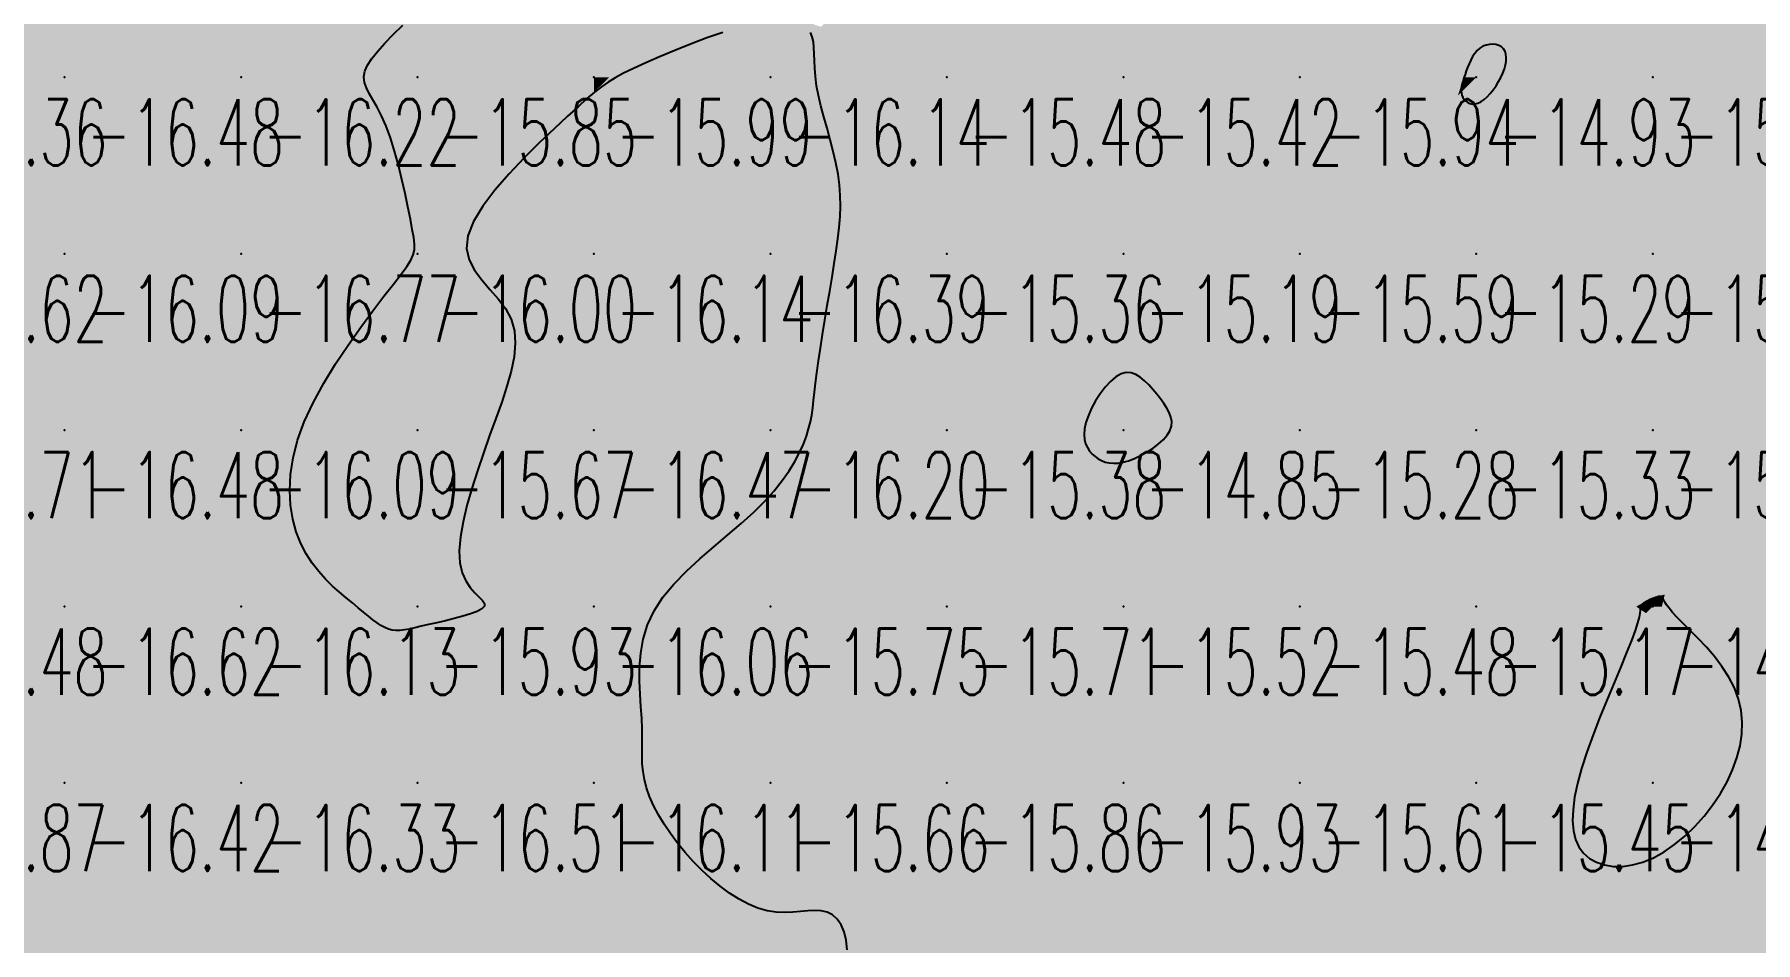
# Model space of a CAD drawing. Header units: millimetres. Extents: x 88261 to 90953, y 390274 to 392322.
# Drawn here: x 89548.5 to 89646.1, y 391138.2 to 391189.7 of the extents above; entities that cross this region are included whole.
import ezdxf
from ezdxf.enums import TextEntityAlignment as Align

# ---------------------------------------------------------------- set-up
doc = ezdxf.new("R2010")
doc.units = ezdxf.units.MM
doc.header["$LTSCALE"] = 25
for name, color, linetype in [('CN_03_00', 7, 'Continuous'), ('CN_04_00', 242, 'Continuous'), ('COTEAlt', 7, 'Continuous'), ('TN_COLORIAGE', 7, 'Continuous')]:
    doc.layers.add(name, color=color, linetype=linetype)
doc.styles.add('Simplex 1.0', font='Simplex.shx', dxfattribs={"width": 0.99, "height": 2.5})
doc.styles.get("Standard").update_dxf_attribs({"font": 'times.ttf'})

# ---------------------------------------------------------------- blocks, each defined once
blk = doc.blocks.new('COTE')
at = {"color": 0}
blk.add_point((0, 0), dxfattribs=at)
at = {"layer": 'COTEAlt'}
blk.add_attdef('ALT', text='', height=3.75, dxfattribs=at).set_placement((1.25, -1.25), align=Align.TOP_LEFT)

msp = doc.modelspace()

# ---------------------------------------------------------------- linework, layer by layer
at = {"layer": 'CN_03_00', "elevation": -16, "flags": 128}
for points in [[(89587.547, 391189.782), (89586.642, 391189.464), (89585.725, 391189.117), (89584.823, 391188.755), (89583.966, 391188.394), (89583.18, 391188.049), (89582.495, 391187.736), (89581.929, 391187.463), (89581.458, 391187.215), (89581.049, 391186.969), (89580.667, 391186.704), (89580.278, 391186.397), (89579.849, 391186.026), (89579.346, 391185.57), (89578.735, 391185.006), (89577.997, 391184.321), (89577.167, 391183.534), (89576.296, 391182.674), (89575.435, 391181.768), (89574.635, 391180.845), (89573.946, 391179.933), (89573.419, 391179.059), (89573.103, 391178.252), (89573.034, 391177.532), (89573.176, 391176.888), (89573.477, 391176.3), (89573.886, 391175.749), (89574.35, 391175.215), (89574.817, 391174.679), (89575.237, 391174.122), (89575.557, 391173.524), (89575.737, 391172.869), (89575.784, 391172.159), (89575.717, 391171.396), (89575.555, 391170.584), (89575.317, 391169.728), (89575.021, 391168.831), (89574.688, 391167.897), (89574.334, 391166.931), (89573.98, 391165.938), (89573.639, 391164.934), (89573.324, 391163.938), (89573.051, 391162.969), (89572.832, 391162.044), (89572.682, 391161.182), (89572.614, 391160.401), (89572.641, 391159.72), (89572.771, 391159.152), (89572.979, 391158.687), (89573.232, 391158.311), (89573.497, 391158.009), (89573.743, 391157.767), (89573.937, 391157.571), (89574.046, 391157.405), (89574.039, 391157.255), (89573.892, 391157.108), (89573.623, 391156.965), (89573.256, 391156.825), (89572.818, 391156.689), (89572.335, 391156.559), (89571.832, 391156.436), (89571.336, 391156.32), (89570.872, 391156.213), (89570.462, 391156.116), (89570.102, 391156.031), (89569.786, 391155.962), (89569.506, 391155.912), (89569.255, 391155.884), (89569.025, 391155.88), (89568.81, 391155.904), (89568.601, 391155.958), (89568.391, 391156.045), (89568.177, 391156.164), (89567.954, 391156.313), (89567.718, 391156.49), (89567.465, 391156.694), (89567.191, 391156.922), (89566.893, 391157.172), (89566.565, 391157.444), (89566.207, 391157.736), (89565.826, 391158.053), (89565.432, 391158.402), (89565.037, 391158.787), (89564.649, 391159.215), (89564.279, 391159.693), (89563.938, 391160.224), (89563.635, 391160.817), (89563.38, 391161.475), (89563.185, 391162.197), (89563.059, 391162.979), (89563.013, 391163.82), (89563.057, 391164.715), (89563.202, 391165.663), (89563.457, 391166.66), (89563.834, 391167.704), (89564.335, 391168.787), (89564.937, 391169.89), (89565.608, 391170.986), (89566.315, 391172.053), (89567.029, 391173.064), (89567.717, 391173.995), (89568.348, 391174.822), (89568.891, 391175.519), (89569.321, 391176.074), (89569.643, 391176.509), (89569.868, 391176.862), (89570.009, 391177.167), (89570.076, 391177.459), (89570.081, 391177.775), (89570.037, 391178.149), (89569.954, 391178.617), (89569.842, 391179.204), (89569.706, 391179.89), (89569.547, 391180.647), (89569.366, 391181.446), (89569.166, 391182.257), (89568.949, 391183.051), (89568.716, 391183.799), (89568.469, 391184.471), (89568.212, 391185.047), (89567.958, 391185.535), (89567.72, 391185.952), (89567.512, 391186.316), (89567.349, 391186.643), (89567.244, 391186.951), (89567.212, 391187.257), (89567.267, 391187.577), (89567.42, 391187.926), (89567.665, 391188.308), (89567.995, 391188.724), (89568.402, 391189.175), (89568.878, 391189.663), (89569.415, 391190.189)], [(89594.601, 391137.771), (89594.542, 391138.324), (89594.422, 391138.799), (89594.248, 391139.196), (89594.025, 391139.515), (89593.759, 391139.754), (89593.456, 391139.913), (89593.122, 391139.995), (89592.759, 391140.016), (89592.369, 391139.996), (89591.952, 391139.956), (89591.512, 391139.915), (89591.049, 391139.893), (89590.566, 391139.911), (89590.063, 391139.988), (89589.544, 391140.14), (89589.012, 391140.364), (89588.474, 391140.651), (89587.936, 391140.996), (89587.401, 391141.39), (89586.876, 391141.825), (89586.367, 391142.294), (89585.879, 391142.79), (89585.416, 391143.304), (89584.983, 391143.832), (89584.585, 391144.367), (89584.223, 391144.905), (89583.903, 391145.439), (89583.627, 391145.964), (89583.4, 391146.474), (89583.226, 391146.964), (89583.105, 391147.43), (89583.03, 391147.882), (89582.989, 391148.33), (89582.974, 391148.786), (89582.973, 391149.26), (89582.976, 391149.763), (89582.972, 391150.307), (89582.952, 391150.903), (89582.909, 391151.557), (89582.86, 391152.264), (89582.827, 391153.011), (89582.832, 391153.789), (89582.895, 391154.587), (89583.038, 391155.394), (89583.284, 391156.198), (89583.653, 391156.991), (89584.158, 391157.762), (89584.779, 391158.51), (89585.487, 391159.237), (89586.252, 391159.943), (89587.045, 391160.63), (89587.837, 391161.298), (89588.599, 391161.948), (89589.301, 391162.581), (89589.92, 391163.198), (89590.457, 391163.796), (89590.917, 391164.375), (89591.307, 391164.93), (89591.632, 391165.462), (89591.899, 391165.967), (89592.115, 391166.443), (89592.285, 391166.889), (89592.415, 391167.304), (89592.514, 391167.701), (89592.588, 391168.093), (89592.647, 391168.496), (89592.696, 391168.923), (89592.746, 391169.389), (89592.802, 391169.908), (89592.874, 391170.494), (89592.966, 391171.157), (89593.077, 391171.885), (89593.201, 391172.662), (89593.334, 391173.47), (89593.472, 391174.293), (89593.61, 391175.113), (89593.743, 391175.915), (89593.867, 391176.682), (89593.978, 391177.401), (89594.072, 391178.076), (89594.145, 391178.719), (89594.194, 391179.337), (89594.216, 391179.94), (89594.207, 391180.538), (89594.163, 391181.14), (89594.081, 391181.755), (89593.961, 391182.39), (89593.81, 391183.039), (89593.639, 391183.694), (89593.459, 391184.347), (89593.28, 391184.988), (89593.114, 391185.61), (89592.971, 391186.204), (89592.863, 391186.762), (89592.794, 391187.276), (89592.758, 391187.748), (89592.742, 391188.179), (89592.732, 391188.571), (89592.717, 391188.925), (89592.684, 391189.244), (89592.62, 391189.53), (89592.512, 391189.785)]]:
    msp.add_lwpolyline(points, dxfattribs=at)
at = {"layer": 'CN_04_00', "elevation": -15, "flags": 128}
for points in [[(89631.756, 391187.474), (89631.842, 391187.71), (89631.904, 391187.939), (89631.941, 391188.157), (89631.95, 391188.36), (89631.929, 391188.545), (89631.878, 391188.708), (89631.794, 391188.847), (89631.676, 391188.957), (89631.531, 391189.038), (89631.365, 391189.09), (89631.185, 391189.112), (89630.996, 391189.103), (89630.807, 391189.063), (89630.624, 391188.992), (89630.453, 391188.888), (89630.299, 391188.753), (89630.163, 391188.592), (89630.043, 391188.41), (89629.936, 391188.213), (89629.842, 391188.008), (89629.758, 391187.8), (89629.683, 391187.594), (89629.615, 391187.398), (89629.553, 391187.215), (89629.498, 391187.045), (89629.452, 391186.887), (89629.418, 391186.74), (89629.397, 391186.6), (89629.392, 391186.468), (89629.405, 391186.341), (89629.437, 391186.218), (89629.491, 391186.098), (89629.565, 391185.986), (89629.658, 391185.887), (89629.767, 391185.805), (89629.893, 391185.747), (89630.032, 391185.718), (89630.183, 391185.723), (89630.344, 391185.767), (89630.515, 391185.853), (89630.69, 391185.979), (89630.868, 391186.138), (89631.043, 391186.324), (89631.212, 391186.533), (89631.371, 391186.757), (89631.518, 391186.993), (89631.647, 391187.234), (89631.756, 391187.474)], [(89612.971, 391167.463), (89612.988, 391167.719), (89612.946, 391167.973), (89612.852, 391168.228), (89612.716, 391168.484), (89612.546, 391168.742), (89612.351, 391169.003), (89612.14, 391169.269), (89611.92, 391169.538), (89611.691, 391169.798), (89611.454, 391170.037), (89611.208, 391170.24), (89610.952, 391170.395), (89610.686, 391170.487), (89610.408, 391170.503), (89610.119, 391170.429), (89609.82, 391170.257), (89609.517, 391170), (89609.22, 391169.675), (89608.937, 391169.301), (89608.678, 391168.896), (89608.451, 391168.477), (89608.266, 391168.062), (89608.131, 391167.67), (89608.053, 391167.314), (89608.028, 391166.997), (89608.049, 391166.714), (89608.112, 391166.464), (89608.21, 391166.244), (89608.336, 391166.051), (89608.485, 391165.883), (89608.651, 391165.737), (89608.828, 391165.611), (89609.018, 391165.507), (89609.223, 391165.429), (89609.444, 391165.378), (89609.685, 391165.357), (89609.946, 391165.369), (89610.231, 391165.417), (89610.541, 391165.504), (89610.875, 391165.631), (89611.224, 391165.793), (89611.574, 391165.985), (89611.913, 391166.202), (89612.226, 391166.439), (89612.501, 391166.688), (89612.725, 391166.946), (89612.885, 391167.205), (89612.971, 391167.463)], [(89640.891, 391143.334), (89641.487, 391143.748), (89642.069, 391144.23), (89642.628, 391144.771), (89643.156, 391145.359), (89643.644, 391145.984), (89644.082, 391146.636), (89644.463, 391147.304), (89644.778, 391147.98), (89645.023, 391148.659), (89645.196, 391149.337), (89645.294, 391150.013), (89645.313, 391150.683), (89645.252, 391151.344), (89645.107, 391151.992), (89644.876, 391152.626), (89644.559, 391153.241), (89644.174, 391153.833), (89643.743, 391154.397), (89643.287, 391154.927), (89642.826, 391155.42), (89642.384, 391155.869), (89641.98, 391156.27), (89641.637, 391156.617), (89641.37, 391156.908), (89641.173, 391157.146), (89641.034, 391157.337), (89640.941, 391157.486), (89640.882, 391157.599), (89640.846, 391157.682), (89640.82, 391157.739), (89640.792, 391157.777), (89640.754, 391157.8), (89640.703, 391157.81), (89640.641, 391157.809), (89640.569, 391157.798), (89640.488, 391157.777), (89640.4, 391157.748), (89640.306, 391157.713), (89640.207, 391157.673), (89640.104, 391157.628), (89640, 391157.579), (89639.9, 391157.528), (89639.806, 391157.475), (89639.721, 391157.42), (89639.65, 391157.365), (89639.595, 391157.31), (89639.56, 391157.256), (89639.546, 391157.2), (89639.543, 391157.127), (89639.537, 391157.02), (89639.518, 391156.859), (89639.471, 391156.627), (89639.385, 391156.305), (89639.247, 391155.876), (89639.043, 391155.32), (89638.768, 391154.627), (89638.433, 391153.818), (89638.058, 391152.92), (89637.661, 391151.96), (89637.26, 391150.967), (89636.874, 391149.968), (89636.521, 391148.991), (89636.221, 391148.063), (89635.987, 391147.208), (89635.824, 391146.428), (89635.731, 391145.722), (89635.709, 391145.09), (89635.759, 391144.528), (89635.879, 391144.036), (89636.07, 391143.612), (89636.333, 391143.255), (89636.666, 391142.963), (89637.062, 391142.74), (89637.513, 391142.588), (89638.01, 391142.51), (89638.544, 391142.509), (89639.108, 391142.588), (89639.693, 391142.75), (89640.29, 391142.999), (89640.891, 391143.334)]]:
    msp.add_lwpolyline(points, close=True, dxfattribs=at)
at = {"layer": 'TN_COLORIAGE', "color": 183}
for points in [[(89540.249, 391187.239, -16.639), (89550.249, 391187.239, -16.639), (89550.249, 391197.239, -16.639)], [(89540.249, 391197.239, -16.639), (89540.249, 391187.239, -16.639), (89550.249, 391197.239, -16.639)], [(89550.249, 391197.239, -16), (89556.486, 391197.239, -16), (89550.249, 391187.239, -16), (89555.774, 391192.765, -16)], [(89570.249, 391197.239, -16), (89570.249, 391190.917, -16), (89560.249, 391187.239, -16), (89566.19, 391187.239, -16)], [(89570.249, 391197.239, -16), (89566.216, 391197.239, -16), (89560.249, 391187.239, -16), (89560.249, 391190.891, -16)], [(89550.249, 391187.239, -16), (89555.774, 391192.765, -16), (89560.249, 391187.239, -16), (89560.249, 391190.891, -16)], [(89590.249, 391191.07, -16.141), (89581.118, 391187.239, -16.141), (89590.249, 391187.239, -16.141)], [(89593.109, 391190.1, -16.141), (89590.249, 391191.07, -16.141), (89590.249, 391187.239, -16.141)], [(89592.386, 391187.239, -16.141), (89593.109, 391190.1, -16.141), (89590.249, 391187.239, -16.141)], [(89540.249, 391177.239, -16.476), (89550.249, 391177.239, -16.476), (89550.249, 391187.239, -16.476)], [(89540.249, 391187.239, -16.476), (89540.249, 391177.239, -16.476), (89550.249, 391187.239, -16.476)], [(89550.249, 391177.239, -16.222), (89560.249, 391177.239, -16.222), (89560.249, 391187.239, -16.222)], [(89550.249, 391187.239, -16.222), (89550.249, 391177.239, -16.222), (89560.249, 391187.239, -16.222)], [(89560.249, 391177.239, -16), (89568.596, 391185.587, -16), (89560.249, 391187.239, -16), (89566.19, 391187.239, -16)], [(89580.249, 391177.239, -16.141), (89590.249, 391177.239, -16.141), (89590.249, 391187.239, -16.141)], [(89580.249, 391177.239, -16), (89580.249, 391186.389, -16), (89590.249, 391187.239, -16), (89581.118, 391187.239, -16)], [(89590.249, 391177.239, -16), (89594.523, 391181.513, -16), (89590.249, 391187.239, -16), (89592.386, 391187.239, -16)], [(89580.249, 391186.389, -16.145), (89570.299, 391177.239, -16.145), (89580.249, 391177.239, -16.145)], [(89568.596, 391185.587, -16.765), (89570.239, 391177.239, -16.765), (89560.249, 391177.239, -16.765)], [(89594.013, 391177.239, -16.387), (89594.523, 391181.513, -16.387), (89590.249, 391177.239, -16.387)], [(89540.249, 391167.239, -16.093), (89550.249, 391167.239, -16.093), (89550.249, 391177.239, -16.093)], [(89540.249, 391177.239, -16.093), (89540.249, 391167.239, -16.093), (89550.249, 391177.239, -16.093)], [(89550.249, 391167.239, -16.765), (89560.249, 391167.239, -16.765), (89560.249, 391177.239, -16.765)], [(89550.249, 391177.239, -16.765), (89550.249, 391167.239, -16.765), (89560.249, 391177.239, -16.765)], [(89560.249, 391177.239, -16), (89570.239, 391177.239, -16), (89560.249, 391167.239, -16), (89570.169, 391177.16, -16)], [(89577.175, 391174.166, -16.145), (89570.299, 391177.239, -16.145), (89580.249, 391177.239, -16.145)], [(89580.249, 391167.239, -16), (89574.34, 391167.239, -16), (89580.249, 391177.239, -16), (89577.175, 391174.166, -16)], [(89580.249, 391167.239, -16.387), (89590.249, 391167.239, -16.387), (89590.249, 391177.239, -16.387)], [(89580.249, 391177.239, -16.387), (89580.249, 391167.239, -16.387), (89590.249, 391177.239, -16.387)], [(89590.249, 391177.239, -16), (89594.013, 391177.239, -16), (89590.249, 391167.239, -16), (89592.631, 391169.622, -16)], [(89562.43, 391167.239, -16.091), (89570.169, 391177.16, -16.091), (89560.249, 391167.239, -16.091)], [(89592.631, 391169.622, -16.201), (89592.707, 391167.239, -16.201), (89590.249, 391167.239, -16.201)], [(89540.249, 391157.239, -16.483), (89550.249, 391157.239, -16.483), (89550.249, 391167.239, -16.483)], [(89540.249, 391167.239, -16.483), (89540.249, 391157.239, -16.483), (89550.249, 391167.239, -16.483)], [(89550.249, 391157.239, -16.091), (89560.249, 391157.239, -16.091), (89560.249, 391167.239, -16.091)], [(89550.249, 391167.239, -16.091), (89550.249, 391157.239, -16.091), (89560.249, 391167.239, -16.091)], [(89560.249, 391157.239, -16), (89563.115, 391160.106, -16), (89560.249, 391167.239, -16), (89562.43, 391167.239, -16)], [(89580.249, 391167.239, -16), (89571.47, 391158.461, -16), (89580.249, 391157.239, -16), (89575.629, 391157.239, -16)], [(89574.34, 391167.239, -16.471), (89571.47, 391158.461, -16.471), (89580.249, 391167.239, -16.471)], [(89590.249, 391167.239, -16), (89590.249, 391162.752, -16), (89580.249, 391157.239, -16), (89582.106, 391157.239, -16)], [(89580.249, 391167.239, -16.201), (89580.249, 391157.239, -16.201), (89590.249, 391167.239, -16.201)], [(89592.707, 391167.239, -16.201), (89590.249, 391162.752, -16.201), (89590.249, 391167.239, -16.201)], [(89563.115, 391160.106, -16.131), (89566.916, 391157.239, -16.131), (89560.249, 391157.239, -16.131)], [(89550.249, 391157.239, -16), (89541.986, 391148.977, -16), (89540.249, 391157.239, -16), (89540.249, 391149.381, -16)], [(89550.249, 391157.239, -16), (89541.986, 391148.977, -16), (89550.249, 391147.239, -16), (89542.592, 391147.239, -16)], [(89550.249, 391147.239, -16.131), (89560.249, 391147.239, -16.131), (89560.249, 391157.239, -16.131)], [(89550.249, 391157.239, -16.131), (89550.249, 391147.239, -16.131), (89560.249, 391157.239, -16.131)], [(89560.249, 391147.239, -16), (89568.61, 391155.6, -16), (89560.249, 391157.239, -16), (89566.916, 391157.239, -16)], [(89570.249, 391147.239, -16.056), (89580.249, 391147.239, -16.056), (89580.249, 391157.239, -16.056)], [(89570.249, 391147.239, -16), (89570.249, 391156.109, -16), (89580.249, 391157.239, -16), (89575.629, 391157.239, -16)], [(89580.249, 391147.239, -16), (89583.244, 391150.235, -16), (89580.249, 391157.239, -16), (89582.106, 391157.239, -16)], [(89570.249, 391147.239, -16), (89570.249, 391156.109, -16), (89560.249, 391147.239, -16), (89568.61, 391155.6, -16)], [(89582.628, 391147.239, -16.105), (89583.244, 391150.235, -16.105), (89580.249, 391147.239, -16.105)], [(89540.249, 391137.239, -16.425), (89550.249, 391137.239, -16.425), (89550.249, 391147.239, -16.425)], [(89550.249, 391147.239, -16), (89542.592, 391147.239, -16), (89540.249, 391137.239, -16), (89540.249, 391141.723, -16)], [(89550.249, 391137.239, -16.334), (89560.249, 391137.239, -16.334), (89560.249, 391147.239, -16.334)], [(89550.249, 391147.239, -16.334), (89550.249, 391137.239, -16.334), (89560.249, 391147.239, -16.334)], [(89560.249, 391137.239, -16.514), (89570.249, 391137.239, -16.514), (89570.249, 391147.239, -16.514)], [(89560.249, 391147.239, -16.514), (89560.249, 391137.239, -16.514), (89570.249, 391147.239, -16.514)], [(89570.249, 391137.239, -16.105), (89580.249, 391137.239, -16.105), (89580.249, 391147.239, -16.105)], [(89570.249, 391147.239, -16.105), (89570.249, 391137.239, -16.105), (89580.249, 391147.239, -16.105)], [(89580.249, 391137.239, -16), (89585.599, 391142.589, -16), (89580.249, 391147.239, -16), (89582.628, 391147.239, -16)], [(89580.249, 391137.239, -16), (89585.599, 391142.589, -16), (89590.249, 391137.239, -16), (89590.249, 391139.141, -16)], [(89593.784, 391140.775, -16.079), (89595.352, 391137.239, -16.079), (89590.249, 391137.239, -16.079)], [(89590.249, 391139.141, -16.079), (89593.784, 391140.775, -16.079), (89590.249, 391137.239, -16.079)]]:
    msp.add_solid(points, dxfattribs=at)
at = {"layer": 'TN_COLORIAGE', "color": 241}
for points in [[(89570.249, 391187.239, -15.853), (89580.249, 391187.239, -15.853), (89580.249, 391197.239, -15.853)], [(89576.639, 391197.239, -15.848), (89570.249, 391190.917, -15.848), (89580.249, 391197.239, -15.848), (89570.249, 391187.239, -15.848)], [(89581.118, 391187.239, -15.773), (89590.249, 391191.07, -15.773), (89580.249, 391187.239, -15.773), (89590.249, 391197.239, -15.773)], [(89580.249, 391197.239, -15.773), (89580.249, 391187.239, -15.773), (89590.249, 391197.239, -15.773)], [(89593.109, 391190.1, -15.481), (89592.386, 391187.239, -15.481), (89600.249, 391197.239, -15.481), (89600.249, 391187.239, -15.481)], [(89600.249, 391187.239, -15.606), (89610.249, 391187.239, -15.606), (89610.249, 391197.239, -15.606)], [(89600.249, 391197.239, -15.606), (89600.249, 391187.239, -15.606), (89610.249, 391197.239, -15.606)], [(89610.249, 391187.239, -15.19), (89620.249, 391187.239, -15.19), (89620.249, 391197.239, -15.19)], [(89610.249, 391197.239, -15.19), (89610.249, 391187.239, -15.19), (89620.249, 391197.239, -15.19)], [(89620.249, 391187.239, -15), (89629.559, 391187.239, -15), (89630.249, 391197.239, -15), (89630.249, 391189.234, -15)], [(89620.249, 391197.239, -15.278), (89620.249, 391187.239, -15.278), (89630.249, 391197.239, -15.278)], [(89640.249, 391197.239, -15), (89632.161, 391189.152, -15), (89630.249, 391197.239, -15), (89630.249, 391189.234, -15)], [(89640.249, 391187.239, -15), (89631.868, 391187.239, -15), (89640.249, 391197.239, -15), (89632.161, 391189.152, -15)], [(89640.249, 391187.239, -15), (89646.853, 391193.843, -15), (89640.249, 391197.239, -15), (89646.385, 391197.239, -15)], [(89646.853, 391193.843, -15.358), (89649.382, 391187.239, -15.358), (89640.249, 391187.239, -15.358)], [(89566.19, 391187.239, -15.848), (89570.249, 391190.917, -15.848), (89570.249, 391187.239, -15.848)], [(89566.19, 391187.239, -15.848), (89568.596, 391185.587, -15.848), (89570.249, 391187.239, -15.848)], [(89570.239, 391177.239, -15.848), (89568.596, 391185.587, -15.848), (89570.249, 391177.239, -15.848), (89570.249, 391187.239, -15.848)], [(89570.299, 391177.239, -15.987), (89580.249, 391186.389, -15.987), (89570.249, 391177.239, -15.987), (89580.249, 391187.239, -15.987)], [(89570.249, 391187.239, -15.987), (89570.249, 391177.239, -15.987), (89580.249, 391187.239, -15.987)], [(89581.118, 391187.239, -15.987), (89580.249, 391186.389, -15.987), (89580.249, 391187.239, -15.987)], [(89592.386, 391187.239, -15.481), (89594.523, 391181.513, -15.481), (89600.249, 391187.239, -15.481)], [(89594.523, 391181.513, -15.358), (89594.013, 391177.239, -15.358), (89600.249, 391187.239, -15.358), (89600.249, 391177.239, -15.358)], [(89600.249, 391177.239, -15.422), (89610.249, 391177.239, -15.422), (89610.249, 391187.239, -15.422)], [(89600.249, 391187.239, -15.422), (89600.249, 391177.239, -15.422), (89610.249, 391187.239, -15.422)], [(89610.249, 391177.239, -15.935), (89620.249, 391177.239, -15.935), (89620.249, 391187.239, -15.935)], [(89610.249, 391187.239, -15.935), (89610.249, 391177.239, -15.935), (89620.249, 391187.239, -15.935)], [(89620.249, 391187.239, -15), (89629.559, 391187.239, -15), (89620.249, 391177.239, -15), (89629.204, 391186.194, -15)], [(89640.249, 391187.239, -15), (89631.868, 391187.239, -15), (89630.249, 391177.239, -15), (89630.249, 391185.292, -15)], [(89630.249, 391177.239, -15.358), (89640.249, 391177.239, -15.358), (89640.249, 391187.239, -15.358)], [(89640.249, 391177.239, -15), (89649.653, 391186.644, -15), (89640.249, 391187.239, -15), (89649.382, 391187.239, -15)], [(89620.249, 391177.239, -15), (89629.204, 391186.194, -15), (89630.249, 391177.239, -15), (89630.249, 391185.292, -15)], [(89640.249, 391177.239, -15), (89649.653, 391186.644, -15), (89650.249, 391177.239, -15), (89650.249, 391184.656, -15)], [(89570.169, 391177.16, -15.674), (89562.43, 391167.239, -15.674), (89570.249, 391177.239, -15.674), (89570.249, 391167.239, -15.674)], [(89570.169, 391177.16, -15.999), (89570.239, 391177.239, -15.999), (89570.249, 391177.239, -15.999)], [(89570.299, 391177.239, -15.674), (89577.175, 391174.166, -15.674), (89570.249, 391177.239, -15.674), (89570.249, 391167.239, -15.674)], [(89592.707, 391167.239, -15.358), (89592.631, 391169.622, -15.358), (89600.249, 391167.239, -15.358), (89600.249, 391177.239, -15.358)], [(89592.631, 391169.622, -15.358), (89594.013, 391177.239, -15.358), (89600.249, 391177.239, -15.358)], [(89600.249, 391167.239, -15), (89607.5, 391167.239, -15), (89610.249, 391177.239, -15), (89610.249, 391171.531, -15)], [(89600.249, 391177.239, -15.194), (89600.249, 391167.239, -15.194), (89610.249, 391177.239, -15.194)], [(89620.249, 391177.239, -15), (89612.22, 391169.211, -15), (89610.249, 391177.239, -15), (89610.249, 391171.531, -15)], [(89620.249, 391177.239, -15), (89612.22, 391169.211, -15), (89620.249, 391167.239, -15), (89613.71, 391167.239, -15)], [(89620.249, 391167.239, -15.286), (89630.249, 391167.239, -15.286), (89630.249, 391177.239, -15.286)], [(89620.249, 391177.239, -15.286), (89620.249, 391167.239, -15.286), (89630.249, 391177.239, -15.286)], [(89630.249, 391177.239, -15.538), (89630.249, 391167.239, -15.538), (89640.249, 391177.239, -15.538)], [(89630.249, 391167.239, -15.538), (89640.249, 391167.239, -15.538), (89640.249, 391177.239, -15.538)], [(89640.249, 391177.239, -15.098), (89640.249, 391167.239, -15.098), (89650.249, 391177.239, -15.098)], [(89640.249, 391167.239, -15.098), (89650.249, 391167.239, -15.098), (89650.249, 391177.239, -15.098)], [(89577.175, 391174.166, -15.674), (89574.34, 391167.239, -15.674), (89570.249, 391167.239, -15.674)], [(89562.43, 391167.239, -15.674), (89563.115, 391160.106, -15.674), (89570.249, 391167.239, -15.674)], [(89566.916, 391157.239, -15.674), (89563.115, 391160.106, -15.674), (89570.249, 391157.239, -15.674), (89570.249, 391167.239, -15.674)], [(89571.47, 391158.461, -15.674), (89574.34, 391167.239, -15.674), (89570.249, 391157.239, -15.674), (89570.249, 391167.239, -15.674)], [(89590.249, 391157.239, -15.384), (89600.249, 391157.239, -15.384), (89600.249, 391167.239, -15.384)], [(89590.249, 391162.752, -15.384), (89592.707, 391167.239, -15.384), (89590.249, 391157.239, -15.384), (89600.249, 391167.239, -15.384)], [(89600.249, 391157.239, -15), (89608.539, 391165.529, -15), (89600.249, 391167.239, -15), (89607.5, 391167.239, -15)], [(89610.249, 391157.239, -15.275), (89620.249, 391157.239, -15.275), (89620.249, 391167.239, -15.275)], [(89610.249, 391157.239, -15), (89610.249, 391165.064, -15), (89620.249, 391167.239, -15), (89613.71, 391167.239, -15)], [(89620.249, 391157.239, -15.328), (89630.249, 391157.239, -15.328), (89630.249, 391167.239, -15.328)], [(89620.249, 391167.239, -15.328), (89620.249, 391157.239, -15.328), (89630.249, 391167.239, -15.328)], [(89630.249, 391167.239, -15.351), (89630.249, 391157.239, -15.351), (89640.249, 391167.239, -15.351)], [(89640.249, 391167.239, -15), (89640.249, 391157.718, -15), (89630.249, 391157.239, -15), (89639.31, 391157.239, -15)], [(89640.249, 391167.239, -15), (89640.249, 391157.718, -15), (89650.249, 391167.239, -15), (89640.935, 391157.926, -15)], [(89650.249, 391157.239, -15), (89640.765, 391157.239, -15), (89650.249, 391167.239, -15), (89640.935, 391157.926, -15)], [(89600.249, 391157.239, -15), (89608.539, 391165.529, -15), (89610.249, 391157.239, -15), (89610.249, 391165.064, -15)], [(89582.106, 391157.239, -15.753), (89590.249, 391162.752, -15.753), (89590.249, 391157.239, -15.753)], [(89575.629, 391157.239, -15.935), (89571.47, 391158.461, -15.935), (89570.249, 391157.239, -15.935)], [(89566.916, 391157.239, -15.935), (89568.61, 391155.6, -15.935), (89570.249, 391157.239, -15.935)], [(89568.61, 391155.6, -15.935), (89570.249, 391156.109, -15.935), (89570.249, 391157.239, -15.935)], [(89575.629, 391157.239, -15.935), (89570.249, 391156.109, -15.935), (89570.249, 391157.239, -15.935)], [(89582.106, 391157.239, -15.753), (89583.244, 391150.235, -15.753), (89590.249, 391157.239, -15.753)], [(89583.244, 391150.235, -15.662), (89582.628, 391147.239, -15.662), (89590.249, 391157.239, -15.662), (89590.249, 391147.239, -15.662)], [(89590.249, 391147.239, -15.706), (89600.249, 391147.239, -15.706), (89600.249, 391157.239, -15.706)], [(89590.249, 391157.239, -15.706), (89590.249, 391147.239, -15.706), (89600.249, 391157.239, -15.706)], [(89600.249, 391147.239, -15.524), (89610.249, 391147.239, -15.524), (89610.249, 391157.239, -15.524)], [(89600.249, 391157.239, -15.524), (89600.249, 391147.239, -15.524), (89610.249, 391157.239, -15.524)], [(89610.249, 391147.239, -15.476), (89620.249, 391147.239, -15.476), (89620.249, 391157.239, -15.476)], [(89610.249, 391157.239, -15.476), (89610.249, 391147.239, -15.476), (89620.249, 391157.239, -15.476)], [(89620.249, 391147.239, -15.17), (89630.249, 391147.239, -15.17), (89630.249, 391157.239, -15.17)], [(89620.249, 391157.239, -15.17), (89620.249, 391147.239, -15.17), (89630.249, 391157.239, -15.17)], [(89630.249, 391147.239, -15), (89639.87, 391156.86, -15), (89630.249, 391157.239, -15), (89639.31, 391157.239, -15)], [(89635.471, 391147.239, -15.448), (89639.87, 391156.86, -15.448), (89630.249, 391147.239, -15.448)], [(89645.829, 391152.819, -15.324), (89640.765, 391157.239, -15.324), (89650.249, 391157.239, -15.324)], [(89650.249, 391147.239, -15), (89645.175, 391147.239, -15), (89650.249, 391157.239, -15), (89645.829, 391152.819, -15)], [(89582.628, 391147.239, -15.662), (89585.599, 391142.589, -15.662), (89590.249, 391147.239, -15.662)], [(89590.249, 391139.141, -15.662), (89585.599, 391142.589, -15.662), (89590.249, 391147.239, -15.662)], [(89593.784, 391140.775, -15.662), (89590.249, 391139.141, -15.662), (89600.249, 391147.239, -15.662), (89590.249, 391147.239, -15.662)], [(89595.352, 391137.239, -15.855), (89593.784, 391140.775, -15.855), (89600.249, 391137.239, -15.855), (89600.249, 391147.239, -15.855)], [(89600.249, 391137.239, -15.927), (89610.249, 391137.239, -15.927), (89610.249, 391147.239, -15.927)], [(89600.249, 391147.239, -15.927), (89600.249, 391137.239, -15.927), (89610.249, 391147.239, -15.927)], [(89610.249, 391137.239, -15.609), (89620.249, 391137.239, -15.609), (89620.249, 391147.239, -15.609)], [(89610.249, 391147.239, -15.609), (89610.249, 391137.239, -15.609), (89620.249, 391147.239, -15.609)], [(89620.249, 391137.239, -15.448), (89630.249, 391137.239, -15.448), (89630.249, 391147.239, -15.448)], [(89620.249, 391147.239, -15.448), (89620.249, 391137.239, -15.448), (89630.249, 391147.239, -15.448)], [(89630.249, 391137.239, -15), (89635.569, 391142.56, -15), (89630.249, 391147.239, -15), (89635.471, 391147.239, -15)], [(89650.249, 391147.239, -15), (89645.175, 391147.239, -15), (89640.249, 391137.239, -15), (89640.249, 391142.048, -15)], [(89650.249, 391147.239, -15), (89650.249, 391138.305, -15), (89640.249, 391137.239, -15), (89649.078, 391137.239, -15)], [(89630.249, 391137.239, -15), (89635.569, 391142.56, -15), (89640.249, 391137.239, -15), (89640.249, 391142.048, -15)]]:
    msp.add_solid(points, dxfattribs=at)
at = {"layer": 'TN_COLORIAGE', "color": 231}
for points in [[(89630.249, 391189.234, -14.931), (89629.559, 391187.239, -14.931), (89630.249, 391187.239, -14.931)], [(89630.249, 391189.234, -14.931), (89632.161, 391189.152, -14.931), (89630.249, 391187.239, -14.931)], [(89632.161, 391189.152, -14.931), (89631.868, 391187.239, -14.931), (89630.249, 391187.239, -14.931)], [(89630.249, 391185.292, -14.931), (89629.204, 391186.194, -14.931), (89630.249, 391187.239, -14.931)], [(89629.204, 391186.194, -14.931), (89629.559, 391187.239, -14.931), (89630.249, 391187.239, -14.931)], [(89630.249, 391185.292, -14.931), (89631.868, 391187.239, -14.931), (89630.249, 391187.239, -14.931)], [(89610.249, 391171.531, -14.854), (89607.5, 391167.239, -14.854), (89610.249, 391167.239, -14.854)], [(89610.249, 391171.531, -14.854), (89612.22, 391169.211, -14.854), (89610.249, 391167.239, -14.854)], [(89613.71, 391167.239, -14.854), (89612.22, 391169.211, -14.854), (89610.249, 391167.239, -14.854)], [(89607.5, 391167.239, -14.854), (89608.539, 391165.529, -14.854), (89610.249, 391167.239, -14.854)], [(89610.249, 391165.064, -14.854), (89608.539, 391165.529, -14.854), (89610.249, 391167.239, -14.854)], [(89613.71, 391167.239, -14.854), (89610.249, 391165.064, -14.854), (89610.249, 391167.239, -14.854)], [(89639.31, 391157.239, -14.982), (89640.249, 391157.718, -14.982), (89640.249, 391157.239, -14.982)], [(89640.935, 391157.926, -14.982), (89640.249, 391157.718, -14.982), (89640.249, 391157.239, -14.982)], [(89640.935, 391157.926, -14.982), (89640.765, 391157.239, -14.982), (89640.249, 391157.239, -14.982)], [(89639.87, 391156.86, -14.591), (89635.471, 391147.239, -14.591), (89640.249, 391157.239, -14.591), (89640.249, 391147.239, -14.591)], [(89639.31, 391157.239, -14.982), (89639.87, 391156.86, -14.982), (89640.249, 391157.239, -14.982)], [(89640.765, 391157.239, -14.591), (89645.829, 391152.819, -14.591), (89640.249, 391157.239, -14.591), (89640.249, 391147.239, -14.591)], [(89645.829, 391152.819, -14.591), (89645.175, 391147.239, -14.591), (89640.249, 391147.239, -14.591)], [(89635.471, 391147.239, -14.591), (89635.569, 391142.56, -14.591), (89640.249, 391147.239, -14.591)], [(89640.249, 391142.048, -14.591), (89635.569, 391142.56, -14.591), (89640.249, 391147.239, -14.591)], [(89640.249, 391142.048, -14.591), (89645.175, 391147.239, -14.591), (89640.249, 391147.239, -14.591)]]:
    msp.add_solid(points, dxfattribs=at)

# ---------------------------------------------------------------- block references
at = {"layer": 'COTEAlt'}
ref = msp.add_blockref('COTE', (89540.249, 391187.239), dxfattribs=at)
ref.add_attrib('ALT', '-16.36', dxfattribs={"height": 3.75, "style": 'Simplex 1.0', "width": 0.6}).set_placement((89541.499, 391185.989), align=Align.TOP_LEFT)
ref = msp.add_blockref('COTE', (89550.249, 391187.239), dxfattribs=at)
ref.add_attrib('ALT', '-16.48', dxfattribs={"height": 3.75, "style": 'Simplex 1.0', "width": 0.6}).set_placement((89551.499, 391185.989), align=Align.TOP_LEFT)
ref = msp.add_blockref('COTE', (89560.249, 391187.239), dxfattribs=at)
ref.add_attrib('ALT', '-16.22', dxfattribs={"height": 3.75, "style": 'Simplex 1.0', "width": 0.6}).set_placement((89561.499, 391185.989), align=Align.TOP_LEFT)
ref = msp.add_blockref('COTE', (89570.249, 391187.239), dxfattribs=at)
ref.add_attrib('ALT', '-15.85', dxfattribs={"height": 3.75, "style": 'Simplex 1.0', "width": 0.6}).set_placement((89571.499, 391185.989), align=Align.TOP_LEFT)
ref = msp.add_blockref('COTE', (89580.249, 391187.239), dxfattribs=at)
ref.add_attrib('ALT', '-15.99', dxfattribs={"height": 3.75, "style": 'Simplex 1.0', "width": 0.6}).set_placement((89581.499, 391185.989), align=Align.TOP_LEFT)
ref = msp.add_blockref('COTE', (89590.249, 391187.239), dxfattribs=at)
ref.add_attrib('ALT', '-16.14', dxfattribs={"height": 3.75, "style": 'Simplex 1.0', "width": 0.6}).set_placement((89591.499, 391185.989), align=Align.TOP_LEFT)
ref = msp.add_blockref('COTE', (89600.249, 391187.239), dxfattribs=at)
ref.add_attrib('ALT', '-15.48', dxfattribs={"height": 3.75, "style": 'Simplex 1.0', "width": 0.6}).set_placement((89601.499, 391185.989), align=Align.TOP_LEFT)
ref = msp.add_blockref('COTE', (89610.249, 391187.239), dxfattribs=at)
ref.add_attrib('ALT', '-15.42', dxfattribs={"height": 3.75, "style": 'Simplex 1.0', "width": 0.6}).set_placement((89611.499, 391185.989), align=Align.TOP_LEFT)
ref = msp.add_blockref('COTE', (89620.249, 391187.239), dxfattribs=at)
ref.add_attrib('ALT', '-15.94', dxfattribs={"height": 3.75, "style": 'Simplex 1.0', "width": 0.6}).set_placement((89621.499, 391185.989), align=Align.TOP_LEFT)
ref = msp.add_blockref('COTE', (89630.249, 391187.239), dxfattribs=at)
ref.add_attrib('ALT', '-14.93', dxfattribs={"height": 3.75, "style": 'Simplex 1.0', "width": 0.6}).set_placement((89631.499, 391185.989), align=Align.TOP_LEFT)
ref = msp.add_blockref('COTE', (89640.249, 391187.239), dxfattribs=at)
ref.add_attrib('ALT', '-15.36', dxfattribs={"height": 3.75, "style": 'Simplex 1.0', "width": 0.6}).set_placement((89641.499, 391185.989), align=Align.TOP_LEFT)
ref = msp.add_blockref('COTE', (89540.249, 391177.239), dxfattribs=at)
ref.add_attrib('ALT', '-16.62', dxfattribs={"height": 3.75, "style": 'Simplex 1.0', "width": 0.6}).set_placement((89541.499, 391175.989), align=Align.TOP_LEFT)
ref = msp.add_blockref('COTE', (89550.249, 391177.239), dxfattribs=at)
ref.add_attrib('ALT', '-16.09', dxfattribs={"height": 3.75, "style": 'Simplex 1.0', "width": 0.6}).set_placement((89551.499, 391175.989), align=Align.TOP_LEFT)
ref = msp.add_blockref('COTE', (89560.249, 391177.239), dxfattribs=at)
ref.add_attrib('ALT', '-16.77', dxfattribs={"height": 3.75, "style": 'Simplex 1.0', "width": 0.6}).set_placement((89561.499, 391175.989), align=Align.TOP_LEFT)
ref = msp.add_blockref('COTE', (89570.249, 391177.239), dxfattribs=at)
ref.add_attrib('ALT', '-16.00', dxfattribs={"height": 3.75, "style": 'Simplex 1.0', "width": 0.6}).set_placement((89571.499, 391175.989), align=Align.TOP_LEFT)
ref = msp.add_blockref('COTE', (89580.249, 391177.239), dxfattribs=at)
ref.add_attrib('ALT', '-16.14', dxfattribs={"height": 3.75, "style": 'Simplex 1.0', "width": 0.6}).set_placement((89581.499, 391175.989), align=Align.TOP_LEFT)
ref = msp.add_blockref('COTE', (89590.249, 391177.239), dxfattribs=at)
ref.add_attrib('ALT', '-16.39', dxfattribs={"height": 3.75, "style": 'Simplex 1.0', "width": 0.6}).set_placement((89591.499, 391175.989), align=Align.TOP_LEFT)
ref = msp.add_blockref('COTE', (89600.249, 391177.239), dxfattribs=at)
ref.add_attrib('ALT', '-15.36', dxfattribs={"height": 3.75, "style": 'Simplex 1.0', "width": 0.6}).set_placement((89601.499, 391175.989), align=Align.TOP_LEFT)
ref = msp.add_blockref('COTE', (89610.249, 391177.239), dxfattribs=at)
ref.add_attrib('ALT', '-15.19', dxfattribs={"height": 3.75, "style": 'Simplex 1.0', "width": 0.6}).set_placement((89611.499, 391175.989), align=Align.TOP_LEFT)
ref = msp.add_blockref('COTE', (89620.249, 391177.239), dxfattribs=at)
ref.add_attrib('ALT', '-15.59', dxfattribs={"height": 3.75, "style": 'Simplex 1.0', "width": 0.6}).set_placement((89621.499, 391175.989), align=Align.TOP_LEFT)
ref = msp.add_blockref('COTE', (89630.249, 391177.239), dxfattribs=at)
ref.add_attrib('ALT', '-15.29', dxfattribs={"height": 3.75, "style": 'Simplex 1.0', "width": 0.6}).set_placement((89631.499, 391175.989), align=Align.TOP_LEFT)
ref = msp.add_blockref('COTE', (89640.249, 391177.239), dxfattribs=at)
ref.add_attrib('ALT', '-15.54', dxfattribs={"height": 3.75, "style": 'Simplex 1.0', "width": 0.6}).set_placement((89641.499, 391175.989), align=Align.TOP_LEFT)
ref = msp.add_blockref('COTE', (89540.249, 391167.239), dxfattribs=at)
ref.add_attrib('ALT', '-16.71', dxfattribs={"height": 3.75, "style": 'Simplex 1.0', "width": 0.6}).set_placement((89541.499, 391165.989), align=Align.TOP_LEFT)
ref = msp.add_blockref('COTE', (89550.249, 391167.239), dxfattribs=at)
ref.add_attrib('ALT', '-16.48', dxfattribs={"height": 3.75, "style": 'Simplex 1.0', "width": 0.6}).set_placement((89551.499, 391165.989), align=Align.TOP_LEFT)
ref = msp.add_blockref('COTE', (89560.249, 391167.239), dxfattribs=at)
ref.add_attrib('ALT', '-16.09', dxfattribs={"height": 3.75, "style": 'Simplex 1.0', "width": 0.6}).set_placement((89561.499, 391165.989), align=Align.TOP_LEFT)
ref = msp.add_blockref('COTE', (89570.249, 391167.239), dxfattribs=at)
ref.add_attrib('ALT', '-15.67', dxfattribs={"height": 3.75, "style": 'Simplex 1.0', "width": 0.6}).set_placement((89571.499, 391165.989), align=Align.TOP_LEFT)
ref = msp.add_blockref('COTE', (89580.249, 391167.239), dxfattribs=at)
ref.add_attrib('ALT', '-16.47', dxfattribs={"height": 3.75, "style": 'Simplex 1.0', "width": 0.6}).set_placement((89581.499, 391165.989), align=Align.TOP_LEFT)
ref = msp.add_blockref('COTE', (89590.249, 391167.239), dxfattribs=at)
ref.add_attrib('ALT', '-16.20', dxfattribs={"height": 3.75, "style": 'Simplex 1.0', "width": 0.6}).set_placement((89591.499, 391165.989), align=Align.TOP_LEFT)
ref = msp.add_blockref('COTE', (89600.249, 391167.239), dxfattribs=at)
ref.add_attrib('ALT', '-15.38', dxfattribs={"height": 3.75, "style": 'Simplex 1.0', "width": 0.6}).set_placement((89601.499, 391165.989), align=Align.TOP_LEFT)
ref = msp.add_blockref('COTE', (89610.249, 391167.239), dxfattribs=at)
ref.add_attrib('ALT', '-14.85', dxfattribs={"height": 3.75, "style": 'Simplex 1.0', "width": 0.6}).set_placement((89611.499, 391165.989), align=Align.TOP_LEFT)
ref = msp.add_blockref('COTE', (89620.249, 391167.239), dxfattribs=at)
ref.add_attrib('ALT', '-15.28', dxfattribs={"height": 3.75, "style": 'Simplex 1.0', "width": 0.6}).set_placement((89621.499, 391165.989), align=Align.TOP_LEFT)
ref = msp.add_blockref('COTE', (89630.249, 391167.239), dxfattribs=at)
ref.add_attrib('ALT', '-15.33', dxfattribs={"height": 3.75, "style": 'Simplex 1.0', "width": 0.6}).set_placement((89631.499, 391165.989), align=Align.TOP_LEFT)
ref = msp.add_blockref('COTE', (89640.249, 391167.239), dxfattribs=at)
ref.add_attrib('ALT', '-15.35', dxfattribs={"height": 3.75, "style": 'Simplex 1.0', "width": 0.6}).set_placement((89641.499, 391165.989), align=Align.TOP_LEFT)
ref = msp.add_blockref('COTE', (89540.249, 391157.239), dxfattribs=at)
ref.add_attrib('ALT', '-16.48', dxfattribs={"height": 3.75, "style": 'Simplex 1.0', "width": 0.6}).set_placement((89541.499, 391155.989), align=Align.TOP_LEFT)
ref = msp.add_blockref('COTE', (89550.249, 391157.239), dxfattribs=at)
ref.add_attrib('ALT', '-16.62', dxfattribs={"height": 3.75, "style": 'Simplex 1.0', "width": 0.6}).set_placement((89551.499, 391155.989), align=Align.TOP_LEFT)
ref = msp.add_blockref('COTE', (89560.249, 391157.239), dxfattribs=at)
ref.add_attrib('ALT', '-16.13', dxfattribs={"height": 3.75, "style": 'Simplex 1.0', "width": 0.6}).set_placement((89561.499, 391155.989), align=Align.TOP_LEFT)
ref = msp.add_blockref('COTE', (89570.249, 391157.239), dxfattribs=at)
ref.add_attrib('ALT', '-15.93', dxfattribs={"height": 3.75, "style": 'Simplex 1.0', "width": 0.6}).set_placement((89571.499, 391155.989), align=Align.TOP_LEFT)
ref = msp.add_blockref('COTE', (89580.249, 391157.239), dxfattribs=at)
ref.add_attrib('ALT', '-16.06', dxfattribs={"height": 3.75, "style": 'Simplex 1.0', "width": 0.6}).set_placement((89581.499, 391155.989), align=Align.TOP_LEFT)
ref = msp.add_blockref('COTE', (89590.249, 391157.239), dxfattribs=at)
ref.add_attrib('ALT', '-15.75', dxfattribs={"height": 3.75, "style": 'Simplex 1.0', "width": 0.6}).set_placement((89591.499, 391155.989), align=Align.TOP_LEFT)
ref = msp.add_blockref('COTE', (89600.249, 391157.239), dxfattribs=at)
ref.add_attrib('ALT', '-15.71', dxfattribs={"height": 3.75, "style": 'Simplex 1.0', "width": 0.6}).set_placement((89601.499, 391155.989), align=Align.TOP_LEFT)
ref = msp.add_blockref('COTE', (89610.249, 391157.239), dxfattribs=at)
ref.add_attrib('ALT', '-15.52', dxfattribs={"height": 3.75, "style": 'Simplex 1.0', "width": 0.6}).set_placement((89611.499, 391155.989), align=Align.TOP_LEFT)
ref = msp.add_blockref('COTE', (89620.249, 391157.239), dxfattribs=at)
ref.add_attrib('ALT', '-15.48', dxfattribs={"height": 3.75, "style": 'Simplex 1.0', "width": 0.6}).set_placement((89621.499, 391155.989), align=Align.TOP_LEFT)
ref = msp.add_blockref('COTE', (89630.249, 391157.239), dxfattribs=at)
ref.add_attrib('ALT', '-15.17', dxfattribs={"height": 3.75, "style": 'Simplex 1.0', "width": 0.6}).set_placement((89631.499, 391155.989), align=Align.TOP_LEFT)
ref = msp.add_blockref('COTE', (89640.249, 391157.239), dxfattribs=at)
ref.add_attrib('ALT', '-14.98', dxfattribs={"height": 3.75, "style": 'Simplex 1.0', "width": 0.6}).set_placement((89641.499, 391155.989), align=Align.TOP_LEFT)
ref = msp.add_blockref('COTE', (89540.249, 391147.239), dxfattribs=at)
ref.add_attrib('ALT', '-15.87', dxfattribs={"height": 3.75, "style": 'Simplex 1.0', "width": 0.6}).set_placement((89541.499, 391145.989), align=Align.TOP_LEFT)
ref = msp.add_blockref('COTE', (89550.249, 391147.239), dxfattribs=at)
ref.add_attrib('ALT', '-16.42', dxfattribs={"height": 3.75, "style": 'Simplex 1.0', "width": 0.6}).set_placement((89551.499, 391145.989), align=Align.TOP_LEFT)
ref = msp.add_blockref('COTE', (89560.249, 391147.239), dxfattribs=at)
ref.add_attrib('ALT', '-16.33', dxfattribs={"height": 3.75, "style": 'Simplex 1.0', "width": 0.6}).set_placement((89561.499, 391145.989), align=Align.TOP_LEFT)
ref = msp.add_blockref('COTE', (89570.249, 391147.239), dxfattribs=at)
ref.add_attrib('ALT', '-16.51', dxfattribs={"height": 3.75, "style": 'Simplex 1.0', "width": 0.6}).set_placement((89571.499, 391145.989), align=Align.TOP_LEFT)
ref = msp.add_blockref('COTE', (89580.249, 391147.239), dxfattribs=at)
ref.add_attrib('ALT', '-16.11', dxfattribs={"height": 3.75, "style": 'Simplex 1.0', "width": 0.6}).set_placement((89581.499, 391145.989), align=Align.TOP_LEFT)
ref = msp.add_blockref('COTE', (89590.249, 391147.239), dxfattribs=at)
ref.add_attrib('ALT', '-15.66', dxfattribs={"height": 3.75, "style": 'Simplex 1.0', "width": 0.6}).set_placement((89591.499, 391145.989), align=Align.TOP_LEFT)
ref = msp.add_blockref('COTE', (89600.249, 391147.239), dxfattribs=at)
ref.add_attrib('ALT', '-15.86', dxfattribs={"height": 3.75, "style": 'Simplex 1.0', "width": 0.6}).set_placement((89601.499, 391145.989), align=Align.TOP_LEFT)
ref = msp.add_blockref('COTE', (89610.249, 391147.239), dxfattribs=at)
ref.add_attrib('ALT', '-15.93', dxfattribs={"height": 3.75, "style": 'Simplex 1.0', "width": 0.6}).set_placement((89611.499, 391145.989), align=Align.TOP_LEFT)
ref = msp.add_blockref('COTE', (89620.249, 391147.239), dxfattribs=at)
ref.add_attrib('ALT', '-15.61', dxfattribs={"height": 3.75, "style": 'Simplex 1.0', "width": 0.6}).set_placement((89621.499, 391145.989), align=Align.TOP_LEFT)
ref = msp.add_blockref('COTE', (89630.249, 391147.239), dxfattribs=at)
ref.add_attrib('ALT', '-15.45', dxfattribs={"height": 3.75, "style": 'Simplex 1.0', "width": 0.6}).set_placement((89631.499, 391145.989), align=Align.TOP_LEFT)
ref = msp.add_blockref('COTE', (89640.249, 391147.239), dxfattribs=at)
ref.add_attrib('ALT', '-14.59', dxfattribs={"height": 3.75, "style": 'Simplex 1.0', "width": 0.6}).set_placement((89641.499, 391145.989), align=Align.TOP_LEFT)

doc.saveas('drawing.dxf')
